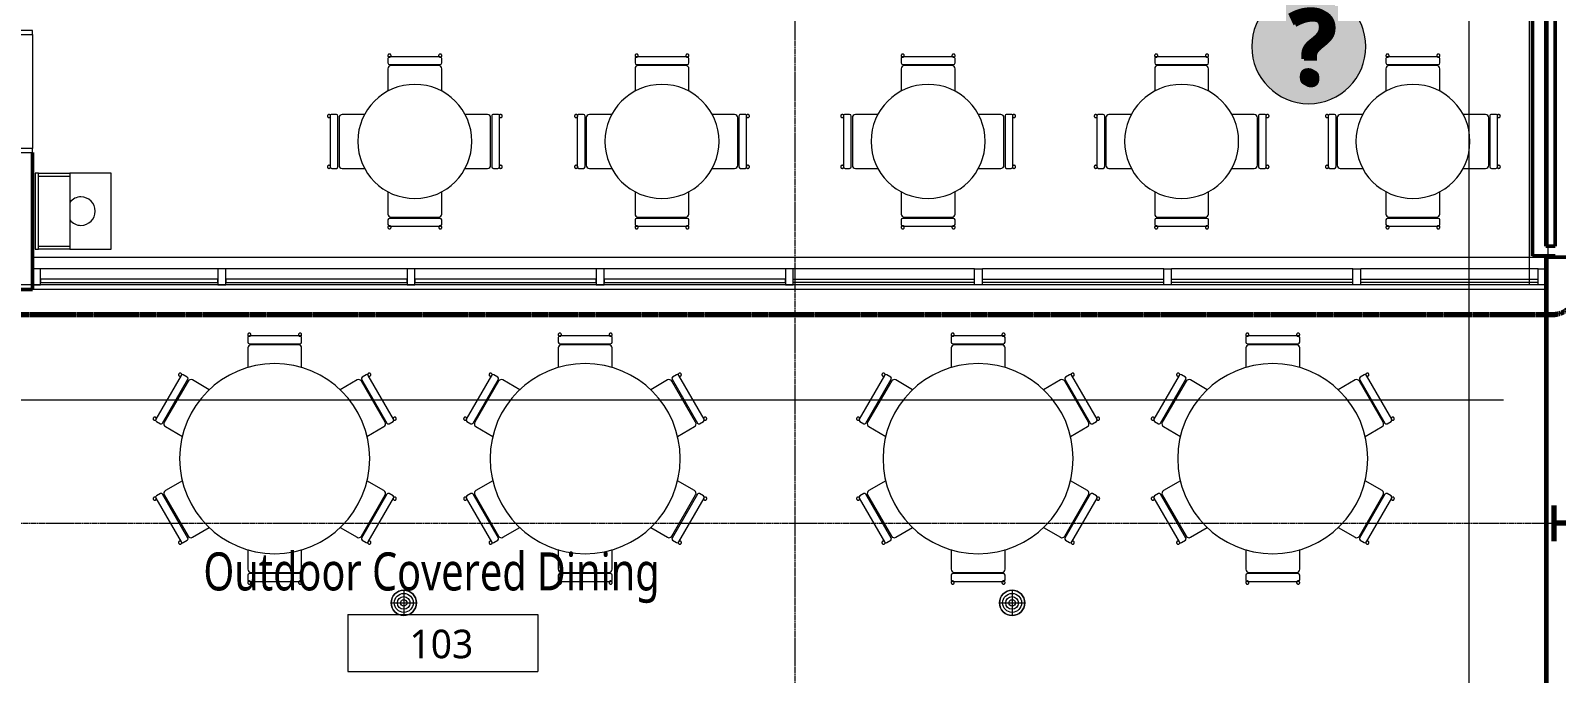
# Model space of a CAD drawing. Header units: inches. Extents: x -1548 to 1644, y -860 to 924.
# Drawn here: x -1081.3 to -599.7, y -17.4 to 185.5 of the extents above; entities that cross this region are included whole.
import ezdxf

# ---------------------------------------------------------------- set-up
doc = ezdxf.new("R2010")
doc.units = ezdxf.units.IN
doc.header["$MEASUREMENT"] = 0
doc.linetypes.add('Dash Dot 3_16_', pattern=[0.3125, 0.1875, -0.0625, 0, -0.0625])
doc.linetypes.add('Grid Line', pattern=[0.875, 0.5, -0.125, 0.125, -0.125])
for name, color, linetype, lineweight in [('A-ANNO-NOTE', 131, 'Continuous', 9), ('A-ANNO-SYMB', 150, 'Continuous', 9), ('A-AREA-IDEN', 2, 'Continuous', 9), ('A-DOOR', 31, 'Continuous', 13), ('A-DOOR-FRAM', 31, 'Continuous', 20), ('A-FLOR', 192, 'Continuous', 13), ('A-GLAZ-CURT', 52, 'Continuous', 9), ('A-GLAZ-CWMG', 51, 'Continuous', 9), ('A-WALL', 113, 'Continuous', 13), ('E-ARBL-BNDY', 71, 'Continuous', 9), ('G-ANNO-SYMB', 111, 'Continuous', 9), ('I-FURN', 30, 'Continuous', 9), ('I-WALL', 2, 'Continuous', 13), ('P-SANR-FIXT', 6, 'Continuous', 9), ('Q-SPCQ', 91, 'Continuous', 9), ('S-BEAM', 12, 'Continuous', 9), ('S-COLS', 52, 'Continuous', 9), ('S-COLS-SYMB', 171, 'Continuous', 70), ('S-GRID', 1, 'Continuous', 9)]:
    doc.layers.add(name, color=color, linetype=linetype, lineweight=lineweight)
doc.styles.add('Trebuchet MS_1', font='trebuc.ttf', dxfattribs={"height": 9})
doc.styles.add('Trebuchet MS_B', font='trebucbd.ttf', dxfattribs={"width": 0.8, "height": 12})
doc.styles.add('Trebuchet MS_B_1', font='trebucbd.ttf', dxfattribs={"height": 0.25})

# ---------------------------------------------------------------- blocks, each defined once
blk = doc.blocks.new('W Shapes-Column - W18x119-938864-L1')
at = {"layer": 'S-COLS-SYMB', "color": 250}
for p, q in [((-5.65, 9.5), (5.65, 9.5)), ((0, 9.5), (0, -9.5)), ((-5.65, -9.5), (5.65, -9.5))]:
    blk.add_line(p, q, dxfattribs=at)
blk = doc.blocks.new('Snowdon Towers Sample Structural_rvt-1-L1')
at = {"layer": 'S-BEAM', "color": 7}
blk.add_line((-603, 114.38), (-603, 114), dxfattribs=at)
at = {"layer": 'S-COLS', "lineweight": 9, "rotation": 269.9999999999995}
blk.add_blockref('W Shapes-Column - W18x119-938864-L1', (-591, 30), dxfattribs=at)
blk = doc.blocks.new('Snowdon Towers Sample Electrical_rvt-1-L1')
at = {"layer": 'E-ARBL-BNDY', "color": 253}
for p, q in [((-602.38, 530.38), (-602.38, -354.5)), ((-608.18, 105.25), (-608.18, 513)), ((-608.18, 105.25), (-1088.18, 105.25))]:
    blk.add_line(p, q, dxfattribs=at)
blk = doc.blocks.new('Floor Drain - Round - 8_ Strainer - 2_ Drain-733923-L1')
at = {"layer": 'P-SANR-FIXT', "color": 90}
for p, q in [((0, 4), (0, -4)), ((-4, 0), (4, 0))]:
    blk.add_line(p, q, dxfattribs=at)
for radius in [4, 3, 2, 1]:
    blk.add_circle((0, 0), radius, dxfattribs=at)
for start, end in [(360, 180), (180, 360)]:
    blk.add_arc((0, 0), 4, start, end, dxfattribs=at)
blk = doc.blocks.new('Snowdon Towers Sample Plumbing_rvt-1-L1')
at = {"layer": 'P-SANR-FIXT', "color": 90, "lineweight": 9}
for p in [(-963.5, 4.88), (-771.5, 4.88)]:
    blk.add_blockref('Floor Drain - Round - 8_ Strainer - 2_ Drain-733923-L1', p, dxfattribs=at)
blk = doc.blocks.new('Table-Dining Round w Chairs - 36_ Diameter-738494-L1')
at = {"layer": 'I-FURN'}
for start, end in [(90, 270), (270, 90)]:
    blk.add_arc((4.08, -7.28), 18, start, end, dxfattribs=at)
blk = doc.blocks.new('Chair-Breuer - Chair-Breuer-738456-L1')
at = {"layer": 'I-FURN'}
for p, q in [((-8.5, 2.07), (-8.5, -5)), ((8.5, -5), (8.5, 2.07)), ((-8.5, -6.85), (-8.5, -8.3)), ((8, -6.35), (-8, -6.35)), ((-8, -8.8), (8, -8.8)), ((-7.5, -6), (7.5, -6)), ((8.5, -8.3), (8.5, -6.85))]:
    blk.add_line(p, q, dxfattribs=at)
for centre, radius, start, end in [((-7.5, -5), 1, 180, 270), ((-8, -6.85), 0.5, 90, 180), ((-8, -8.3), 0.5, 180, 270), ((7.5, -5), 1, 270, 360), ((8, -6.85), 0.5, 0, 90), ((8, -8.3), 0.5, 270, 0)]:
    blk.add_arc(centre, radius, start, end, dxfattribs=at)
for points in [[(-8.01, -8.68), (-8.05, -8.68), (-8.13, -8.68), (-8.25, -8.73), (-8.35, -8.8), (-8.45, -8.92), (-8.53, -9.11), (-8.5, -9.33), (-8.41, -9.49), (-8.3, -9.59), (-8.16, -9.66), (-8.06, -9.67), (-8.01, -9.67)], [(-8.01, -9.67), (-7.97, -9.67), (-7.89, -9.66), (-7.78, -9.62), (-7.68, -9.55), (-7.57, -9.43), (-7.49, -9.24), (-7.52, -9.02), (-7.61, -8.86), (-7.72, -8.76), (-7.86, -8.69), (-7.96, -8.68), (-8.01, -8.68)], [(8.02, -8.68), (7.98, -8.68), (7.9, -8.68), (7.79, -8.73), (7.69, -8.8), (7.58, -8.92), (7.5, -9.11), (7.53, -9.33), (7.62, -9.49), (7.73, -9.59), (7.87, -9.66), (7.97, -9.67), (8.02, -9.67)], [(8.02, -9.67), (8.06, -9.67), (8.14, -9.66), (8.26, -9.62), (8.36, -9.55), (8.46, -9.43), (8.54, -9.24), (8.51, -9.02), (8.42, -8.86), (8.31, -8.76), (8.17, -8.69), (8.07, -8.68), (8.02, -8.68)]]:
    blk.add_open_spline(points, degree=3, knots=[0, 0, 0, 0, 0.076923, 0.153846, 0.230769, 0.307692, 0.461538, 0.615385, 0.711538, 0.807692, 0.903846, 1, 1, 1, 1], dxfattribs=at)
blk = doc.blocks.new('Chair-Breuer - Chair-Breuer-V13-L1')
at = {"layer": 'I-FURN'}
for p, q in [((-8.5, 2.13), (-8.5, -5)), ((8.5, -5), (8.5, 2.12)), ((-8.5, -6.85), (-8.5, -8.3)), ((8, -6.35), (-8, -6.35)), ((-8, -8.8), (8, -8.8)), ((-7.5, -6), (7.5, -6)), ((8.5, -8.3), (8.5, -6.85))]:
    blk.add_line(p, q, dxfattribs=at)
for centre, radius, start, end in [((-7.5, -5), 1, 180, 270), ((-8, -6.85), 0.5, 90, 180), ((-8, -8.3), 0.5, 180, 270), ((7.5, -5), 1, 270, 360), ((8, -6.85), 0.5, 0, 90), ((8, -8.3), 0.5, 270, 0)]:
    blk.add_arc(centre, radius, start, end, dxfattribs=at)
for points in [[(-8.01, -8.68), (-8.05, -8.68), (-8.13, -8.68), (-8.25, -8.73), (-8.35, -8.8), (-8.45, -8.92), (-8.53, -9.11), (-8.5, -9.33), (-8.41, -9.49), (-8.3, -9.59), (-8.16, -9.66), (-8.06, -9.67), (-8.01, -9.67)], [(-8.01, -9.67), (-7.97, -9.67), (-7.89, -9.66), (-7.78, -9.62), (-7.68, -9.55), (-7.57, -9.43), (-7.49, -9.24), (-7.52, -9.02), (-7.61, -8.86), (-7.72, -8.76), (-7.86, -8.69), (-7.96, -8.68), (-8.01, -8.68)], [(8.02, -8.68), (7.98, -8.68), (7.9, -8.68), (7.79, -8.73), (7.69, -8.8), (7.58, -8.92), (7.5, -9.11), (7.53, -9.33), (7.62, -9.49), (7.73, -9.59), (7.87, -9.66), (7.97, -9.67), (8.02, -9.67)], [(8.02, -9.67), (8.06, -9.67), (8.14, -9.66), (8.26, -9.62), (8.36, -9.55), (8.46, -9.43), (8.54, -9.24), (8.51, -9.02), (8.42, -8.86), (8.31, -8.76), (8.17, -8.69), (8.07, -8.68), (8.02, -8.68)]]:
    blk.add_open_spline(points, degree=3, knots=[0, 0, 0, 0, 0.076923, 0.153846, 0.230769, 0.307692, 0.461538, 0.615385, 0.711538, 0.807692, 0.903846, 1, 1, 1, 1], dxfattribs=at)
blk = doc.blocks.new('Chair-Breuer - Chair-Breuer-V14-L1')
at = {"layer": 'I-FURN'}
for p, q in [((-8.5, 2.06), (-8.5, -5)), ((8.5, -5), (8.5, 2.06)), ((-8.5, -6.85), (-8.5, -8.3)), ((8, -6.35), (-8, -6.35)), ((-8, -8.8), (8, -8.8)), ((-7.5, -6), (7.5, -6)), ((8.5, -8.3), (8.5, -6.85))]:
    blk.add_line(p, q, dxfattribs=at)
for centre, radius, start, end in [((-7.5, -5), 1, 180, 270), ((-8, -6.85), 0.5, 90, 180), ((-8, -8.3), 0.5, 180, 270), ((7.5, -5), 1, 270, 360), ((8, -6.85), 0.5, 0, 90), ((8, -8.3), 0.5, 270, 0)]:
    blk.add_arc(centre, radius, start, end, dxfattribs=at)
for points in [[(-8.01, -8.68), (-8.05, -8.68), (-8.13, -8.68), (-8.25, -8.73), (-8.35, -8.8), (-8.45, -8.92), (-8.53, -9.11), (-8.5, -9.33), (-8.41, -9.49), (-8.3, -9.59), (-8.16, -9.66), (-8.06, -9.67), (-8.01, -9.67)], [(-8.01, -9.67), (-7.97, -9.67), (-7.89, -9.66), (-7.78, -9.62), (-7.68, -9.55), (-7.57, -9.43), (-7.49, -9.24), (-7.52, -9.02), (-7.61, -8.86), (-7.72, -8.76), (-7.86, -8.69), (-7.96, -8.68), (-8.01, -8.68)], [(8.02, -8.68), (7.98, -8.68), (7.9, -8.68), (7.79, -8.73), (7.69, -8.8), (7.58, -8.92), (7.5, -9.11), (7.53, -9.33), (7.62, -9.49), (7.73, -9.59), (7.87, -9.66), (7.97, -9.67), (8.02, -9.67)], [(8.02, -9.67), (8.06, -9.67), (8.14, -9.66), (8.26, -9.62), (8.36, -9.55), (8.46, -9.43), (8.54, -9.24), (8.51, -9.02), (8.42, -8.86), (8.31, -8.76), (8.17, -8.69), (8.07, -8.68), (8.02, -8.68)]]:
    blk.add_open_spline(points, degree=3, knots=[0, 0, 0, 0, 0.076923, 0.153846, 0.230769, 0.307692, 0.461538, 0.615385, 0.711538, 0.807692, 0.903846, 1, 1, 1, 1], dxfattribs=at)
blk = doc.blocks.new('Door-Passage-Single-Two_Lite - 36_ x 84_ _90 MIN_-2176091-L1')
at = {"layer": 'A-DOOR', "lineweight": 20}
for p, q in [((18, 41.375), (16.25, 41.375)), ((16.25, 41.375), (16.25, 5.375)), ((18, 5.375), (18, 41.375)), ((16.25, 5.375), (18, 5.375))]:
    blk.add_line(p, q, dxfattribs=at)
at = {"layer": 'A-DOOR', "lineweight": 9}
blk.add_arc((18, 5.375), 36, 90, 180, dxfattribs=at)
at = {"layer": 'A-DOOR-FRAM'}
for p, q in [((-18, 5.375), (-19.25, 5.375)), ((-19.25, 5.375), (-19.25, -4.875)), ((-18, -4.875), (-18, 5.375)), ((19.25, 5.375), (18, 5.375)), ((18, 5.375), (18, -4.875)), ((19.25, -4.875), (19.25, 5.375)), ((-19.25, -4.875), (-18, -4.875)), ((18, -4.875), (19.25, -4.875))]:
    blk.add_line(p, q, dxfattribs=at)
blk = doc.blocks.new('TrashContainer - TrashContainer-1106540-L1')
at = {"layer": 'Q-SPCQ'}
for p, q in [((24, 24), (0, 24)), ((0, 24), (0, 22.92)), ((0, 22.92), (24, 22.92)), ((0, 22.92), (1, 22.92)), ((0, 13.01), (0, 22.92)), ((1, 22.92), (1, 13.01)), ((23, 22.92), (24, 22.92)), ((23, 22.92), (23, 13.01)), ((24, 22.92), (24, 24)), ((24, 22.92), (24, 13.01)), ((1, 13.01), (0, 13.01)), ((0, 13.01), (0, 0)), ((23, 13.01), (1, 13.01)), ((24, 13.01), (23, 13.01)), ((24, 0), (24, 13.01)), ((0, 0), (24, 0))]:
    blk.add_line(p, q, dxfattribs=at)
for start, end in [(128.1107, 180), (0, 51.8893), (180, 0)]:
    blk.add_arc((12, 9.5), 4.5, start, end, dxfattribs=at)
blk = doc.blocks.new('System Panel - Glazed-2011467-L1')
at = {"layer": 'A-GLAZ-CURT', "lineweight": 13}
for p, q in [((27.98, -0.75), (-27.98, -0.75)), ((-27.98, -0.75), (-27.98, -1.75)), ((-27.98, -1.75), (27.98, -1.75)), ((27.98, -1.75), (27.98, -0.75))]:
    blk.add_line(p, q, dxfattribs=at)
blk = doc.blocks.new('Rectangular Mullion - 2_5_ x 5_ rectangular-2011461-L1')
at = {"layer": 'A-GLAZ-CWMG'}
for p, q in [((-1022.17, 110.25), (-1078.13, 110.25)), ((-1022.17, 105.25), (-1078.13, 105.25))]:
    blk.add_line(p, q, dxfattribs=at)
blk = doc.blocks.new('Rectangular Mullion - 2_5_ x 5_ rectangular-1701412-L1')
at = {"layer": 'A-GLAZ-CWMG', "lineweight": 20}
for p, q in [((0, 2.5), (-2.5, 2.5)), ((-2.5, 2.5), (-2.5, -2.5)), ((0, 2.5), (0, -2.5)), ((-2.5, -2.5), (0, -2.5))]:
    blk.add_line(p, q, dxfattribs=at)
blk = doc.blocks.new('System Panel - Glazed-2011468-L1')
at = {"layer": 'A-GLAZ-CURT', "lineweight": 13}
for p, q in [((28.6, -0.75), (-28.6, -0.75)), ((-28.6, -0.75), (-28.6, -1.75)), ((-28.6, -1.75), (28.6, -1.75)), ((28.6, -1.75), (28.6, -0.75))]:
    blk.add_line(p, q, dxfattribs=at)
blk = doc.blocks.new('System Panel - Glazed-V72-L1')
at = {"layer": 'A-GLAZ-CURT', "lineweight": 13}
for p, q in [((-28.6, -0.75), (28.6, -0.75)), ((-28.6, -1.75), (-28.6, -0.75)), ((28.6, -1.75), (-28.6, -1.75)), ((28.6, -1.75), (28.6, -0.75))]:
    blk.add_line(p, q, dxfattribs=at)
blk = doc.blocks.new('System Panel - Glazed-V73-L1')
at = {"layer": 'A-GLAZ-CURT', "lineweight": 13}
for p, q in [((-27.98, -0.75), (27.98, -0.75)), ((-27.98, -1.75), (-27.98, -0.75)), ((27.98, -1.75), (-27.98, -1.75)), ((27.98, -1.75), (27.98, -0.75))]:
    blk.add_line(p, q, dxfattribs=at)
blk = doc.blocks.new('Rectangular Mullion - 2_5_ x 5_ rectangular-2011462-L1')
at = {"layer": 'A-GLAZ-CWMG'}
for p, q in [((-962.47, 110.25), (-1019.67, 110.25)), ((-962.47, 105.25), (-1019.67, 105.25))]:
    blk.add_line(p, q, dxfattribs=at)
blk = doc.blocks.new('Rectangular Mullion - 2_5_ x 5_ rectangular-1701415-L1')
at = {"layer": 'A-GLAZ-CWMG', "lineweight": 20}
for p, q in [((0, 2.5), (-2.5, 2.5)), ((-2.5, 2.5), (-2.5, -2.5)), ((0, -2.5), (0, 2.5)), ((-2.5, -2.5), (0, -2.5))]:
    blk.add_line(p, q, dxfattribs=at)
blk = doc.blocks.new('Rectangular Mullion - 2_5_ x 5_ rectangular-1701409-L1')
at = {"layer": 'A-GLAZ-CWMG', "lineweight": 20}
for p, q in [((-1.25, 2.5), (1.25, 2.5)), ((-1.25, -2.5), (-1.25, 2.5)), ((1.25, 2.5), (1.25, -2.5)), ((1.25, -2.5), (-1.25, -2.5))]:
    blk.add_line(p, q, dxfattribs=at)
blk = doc.blocks.new('Rectangular Mullion - 2_5_ x 5_ rectangular-V74-L1')
at = {"layer": 'A-GLAZ-CWMG', "lineweight": 20}
for p, q in [((1.25, 2.5), (-1.25, 2.5)), ((-1.25, 2.5), (-1.25, -2.5)), ((1.25, 2.5), (1.25, -2.5)), ((-1.25, -2.5), (1.25, -2.5))]:
    blk.add_line(p, q, dxfattribs=at)
blk = doc.blocks.new('Table-Dining Round w Chairs - 60_ Diameter-738496-L1')
at = {"layer": 'I-FURN'}
for start, end in [(90, 270), (270, 90)]:
    blk.add_arc((4.08, -7.28), 30, start, end, dxfattribs=at)
blk = doc.blocks.new('Chair-Breuer - Chair-Breuer-V75-L1')
at = {"layer": 'I-FURN'}
for p, q in [((-8.5, 1.16), (-8.5, -5)), ((8.5, -5), (8.5, 1.21)), ((-8.5, -6.85), (-8.5, -8.3)), ((8, -6.35), (-8, -6.35)), ((-8, -8.8), (8, -8.8)), ((-7.5, -6), (7.5, -6)), ((8.5, -8.3), (8.5, -6.85))]:
    blk.add_line(p, q, dxfattribs=at)
for centre, radius, start, end in [((-7.5, -5), 1, 180, 270), ((-8, -6.85), 0.5, 90, 180), ((-8, -8.3), 0.5, 180, 270), ((7.5, -5), 1, 270, 360), ((8, -6.85), 0.5, 0, 90), ((8, -8.3), 0.5, 270, 0)]:
    blk.add_arc(centre, radius, start, end, dxfattribs=at)
for points in [[(-8.01, -8.68), (-8.05, -8.68), (-8.13, -8.68), (-8.25, -8.73), (-8.35, -8.8), (-8.45, -8.92), (-8.53, -9.11), (-8.5, -9.33), (-8.41, -9.49), (-8.3, -9.59), (-8.16, -9.66), (-8.06, -9.67), (-8.01, -9.67)], [(-8.01, -9.67), (-7.97, -9.67), (-7.89, -9.66), (-7.78, -9.62), (-7.68, -9.55), (-7.57, -9.43), (-7.49, -9.24), (-7.52, -9.02), (-7.61, -8.86), (-7.72, -8.76), (-7.86, -8.69), (-7.96, -8.68), (-8.01, -8.68)], [(8.02, -8.68), (7.98, -8.68), (7.9, -8.68), (7.79, -8.73), (7.69, -8.8), (7.58, -8.92), (7.5, -9.11), (7.53, -9.33), (7.62, -9.49), (7.73, -9.59), (7.87, -9.66), (7.97, -9.67), (8.02, -9.67)], [(8.02, -9.67), (8.06, -9.67), (8.14, -9.66), (8.26, -9.62), (8.36, -9.55), (8.46, -9.43), (8.54, -9.24), (8.51, -9.02), (8.42, -8.86), (8.31, -8.76), (8.17, -8.69), (8.07, -8.68), (8.02, -8.68)]]:
    blk.add_open_spline(points, degree=3, knots=[0, 0, 0, 0, 0.076923, 0.153846, 0.230769, 0.307692, 0.461538, 0.615385, 0.711538, 0.807692, 0.903846, 1, 1, 1, 1], dxfattribs=at)
blk = doc.blocks.new('Chair-Breuer - Chair-Breuer-V76-L1')
at = {"layer": 'I-FURN'}
for p, q in [((-8.5, 1.21), (-8.5, -5)), ((8.5, -5), (8.5, 1.16)), ((-8.5, -6.85), (-8.5, -8.3)), ((8, -6.35), (-8, -6.35)), ((-8, -8.8), (8, -8.8)), ((-7.5, -6), (7.5, -6)), ((8.5, -8.3), (8.5, -6.85))]:
    blk.add_line(p, q, dxfattribs=at)
for centre, radius, start, end in [((-7.5, -5), 1, 180, 270), ((-8, -6.85), 0.5, 90, 180), ((-8, -8.3), 0.5, 180, 270), ((7.5, -5), 1, 270, 360), ((8, -6.85), 0.5, 0, 90), ((8, -8.3), 0.5, 270, 0)]:
    blk.add_arc(centre, radius, start, end, dxfattribs=at)
for points in [[(-8.01, -8.68), (-8.05, -8.68), (-8.13, -8.68), (-8.25, -8.73), (-8.35, -8.8), (-8.45, -8.92), (-8.53, -9.11), (-8.5, -9.33), (-8.41, -9.49), (-8.3, -9.59), (-8.16, -9.66), (-8.06, -9.67), (-8.01, -9.67)], [(-8.01, -9.67), (-7.97, -9.67), (-7.89, -9.66), (-7.78, -9.62), (-7.68, -9.55), (-7.57, -9.43), (-7.49, -9.24), (-7.52, -9.02), (-7.61, -8.86), (-7.72, -8.76), (-7.86, -8.69), (-7.96, -8.68), (-8.01, -8.68)], [(8.02, -8.68), (7.98, -8.68), (7.9, -8.68), (7.79, -8.73), (7.69, -8.8), (7.58, -8.92), (7.5, -9.11), (7.53, -9.33), (7.62, -9.49), (7.73, -9.59), (7.87, -9.66), (7.97, -9.67), (8.02, -9.67)], [(8.02, -9.67), (8.06, -9.67), (8.14, -9.66), (8.26, -9.62), (8.36, -9.55), (8.46, -9.43), (8.54, -9.24), (8.51, -9.02), (8.42, -8.86), (8.31, -8.76), (8.17, -8.69), (8.07, -8.68), (8.02, -8.68)]]:
    blk.add_open_spline(points, degree=3, knots=[0, 0, 0, 0, 0.076923, 0.153846, 0.230769, 0.307692, 0.461538, 0.615385, 0.711538, 0.807692, 0.903846, 1, 1, 1, 1], dxfattribs=at)
blk = doc.blocks.new('Chair-Breuer - Chair-Breuer-V77-L1')
at = {"layer": 'I-FURN'}
for p, q in [((-8.5, 1.2), (-8.5, -5)), ((8.5, -5), (8.5, 1.2)), ((-8.5, -6.85), (-8.5, -8.3)), ((8, -6.35), (-8, -6.35)), ((-8, -8.8), (8, -8.8)), ((-7.5, -6), (7.5, -6)), ((8.5, -8.3), (8.5, -6.85))]:
    blk.add_line(p, q, dxfattribs=at)
for centre, radius, start, end in [((-7.5, -5), 1, 180, 270), ((-8, -6.85), 0.5, 90, 180), ((-8, -8.3), 0.5, 180, 270), ((7.5, -5), 1, 270, 360), ((8, -6.85), 0.5, 0, 90), ((8, -8.3), 0.5, 270, 0)]:
    blk.add_arc(centre, radius, start, end, dxfattribs=at)
for points in [[(-8.01, -8.68), (-8.05, -8.68), (-8.13, -8.68), (-8.25, -8.73), (-8.35, -8.8), (-8.45, -8.92), (-8.53, -9.11), (-8.5, -9.33), (-8.41, -9.49), (-8.3, -9.59), (-8.16, -9.66), (-8.06, -9.67), (-8.01, -9.67)], [(-8.01, -9.67), (-7.97, -9.67), (-7.89, -9.66), (-7.78, -9.62), (-7.68, -9.55), (-7.57, -9.43), (-7.49, -9.24), (-7.52, -9.02), (-7.61, -8.86), (-7.72, -8.76), (-7.86, -8.69), (-7.96, -8.68), (-8.01, -8.68)], [(8.02, -8.68), (7.98, -8.68), (7.9, -8.68), (7.79, -8.73), (7.69, -8.8), (7.58, -8.92), (7.5, -9.11), (7.53, -9.33), (7.62, -9.49), (7.73, -9.59), (7.87, -9.66), (7.97, -9.67), (8.02, -9.67)], [(8.02, -9.67), (8.06, -9.67), (8.14, -9.66), (8.26, -9.62), (8.36, -9.55), (8.46, -9.43), (8.54, -9.24), (8.51, -9.02), (8.42, -8.86), (8.31, -8.76), (8.17, -8.69), (8.07, -8.68), (8.02, -8.68)]]:
    blk.add_open_spline(points, degree=3, knots=[0, 0, 0, 0, 0.076923, 0.153846, 0.230769, 0.307692, 0.461538, 0.615385, 0.711538, 0.807692, 0.903846, 1, 1, 1, 1], dxfattribs=at)
blk = doc.blocks.new('Room Tag - Room Tag-516732-L1')
at = {"layer": 'A-AREA-IDEN'}
for p, q in [((-0.3125, 0), (-0.3125, -0.1875)), ((-0.3125, 0), (0.3125, 0)), ((0.3125, 0), (0.3125, -0.1875)), ((-0.3125, -0.1875), (0.3125, -0.1875))]:
    blk.add_line(p, q, dxfattribs=at)
blk = doc.blocks.new('Help Button - Select for Help Link-2350001-L1')
at = {"layer": 'A-ANNO-NOTE'}
h = blk.add_hatch(color=256, dxfattribs=at)
edge = h.paths.add_edge_path()
edge.add_arc((0, 0), 0.1875, 0, 180)
edge.add_arc((0, 0), 0.1875, 180, 360)
at = {"layer": 'A-ANNO-NOTE', "lineweight": 20}
for start, end in [(360, 180), (180, 360)]:
    blk.add_arc((0, 0), 0.1875, start, end, dxfattribs=at)
at = {"layer": 'A-ANNO-NOTE', "char_height": 0.25, "width": 0.183062, "attachment_point": 1, "style": 'Trebuchet MS_B_1'}
for insert in [(-0.0685, 0.1258), (-0.0595, 0.1207)]:
    blk.add_mtext('\\fTrebuchet MS|b1|i0|c0|p34|;?', dxfattribs=dict(at, insert=insert))

msp = doc.modelspace()

# ---------------------------------------------------------------- linework, layer by layer
at = {"layer": 'A-ANNO-SYMB', "linetype": 'Dash Dot 3_16_', "lineweight": 70}
msp.add_line((-1193.49035, 95.85932), (-601.31081, 95.85932), dxfattribs=at)
msp.add_arc((-601.31081, 104.85932), 9, 270, 0, dxfattribs=at)
at = {"layer": 'A-FLOR'}
msp.add_line((-606.625, 114), (-606.625, 114.375), dxfattribs=at)
at = {"layer": 'A-WALL', "lineweight": 50}
for p, q in [((-603, 117.5), (-603, 428.375)), ((-607.25, 312.57034), (-607.25, 114.375)), ((-1080.625, 103.75), (-1080.625, 147)), ((-603, 117.5), (-600.125, 117.5)), ((-600.125, 114.375), (-607.25, 114.375)), ((-603, -317), (-603, 114)), ((-600.125, 114), (-603, 114)), ((-1090.875, 103.75), (-1080.625, 103.75))]:
    msp.add_line(p, q, dxfattribs=at)
at = {"layer": 'A-WALL'}
for p, q in [((-1080.625, 184.25), (-1080.625, 148.25)), ((-1080.625, 114), (-603, 114)), ((-603, 103.75), (-1080.625, 103.75))]:
    msp.add_line(p, q, dxfattribs=at)
at = {"layer": 'G-ANNO-SYMB'}
for p, q in [((-627.28888, -454.5), (-627.28888, 721.5)), ((-1389.34482, 69), (-616.38541, 69))]:
    msp.add_line(p, q, dxfattribs=at)
at = {"layer": 'I-WALL', "lineweight": 50}
for p, q in [((-600.125, 117.5), (-600.125, 224.5)), ((-600.125, 114), (-600.125, 114.375)), ((-588.375, 114), (-600.125, 114))]:
    msp.add_line(p, q, dxfattribs=at)
at = {"layer": 'S-GRID', "linetype": 'Grid Line'}
for p, q in [((-840, -522.73665), (-840, 873.5494)), ((-1479.1199, 30), (1029.23722, 30))]:
    msp.add_line(p, q, dxfattribs=at)

# ---------------------------------------------------------------- block references
at = {"lineweight": 5}
for name in ['Snowdon Towers Sample Electrical_rvt-1-L1', 'Snowdon Towers Sample Plumbing_rvt-1-L1', 'Snowdon Towers Sample Structural_rvt-1-L1']:
    msp.add_blockref(name, (0, 0), dxfattribs=at)
at = {"layer": 'A-ANNO-NOTE', "xscale": 96, "yscale": 96, "zscale": 96}
msp.add_blockref('Help Button - Select for Help Link-2350001-L1', (-677.8624, 180.41878), dxfattribs=at)
at = {"layer": 'A-AREA-IDEN', "xscale": 95.99999999999994, "yscale": 95.99999999999994, "zscale": 95.99999999999994}
msp.add_blockref('Room Tag - Room Tag-516732-L1', (-951.15049, 1.225), dxfattribs=at)
at = {"layer": 'A-DOOR', "rotation": 89.99999999999991}
msp.add_blockref('Door-Passage-Single-Two_Lite - 36_ x 84_ _90 MIN_-2176091-L1', (-1085.5, 166.25), dxfattribs=at)
at = {"layer": 'A-GLAZ-CURT'}
for name, p in [('System Panel - Glazed-2011467-L1', (-1050.14844, 107.75)), ('System Panel - Glazed-2011468-L1', (-991.07031, 107.75)), ('System Panel - Glazed-2011468-L1', (-931.36719, 107.75)), ('System Panel - Glazed-2011468-L1', (-871.66406, 107.75))]:
    msp.add_blockref(name, p, dxfattribs=at)
at = {"layer": 'A-GLAZ-CURT', "lineweight": 13}
for name, p in [('System Panel - Glazed-V72-L1', (-811.96094, 107.75)), ('System Panel - Glazed-V72-L1', (-752.25781, 107.75)), ('System Panel - Glazed-V72-L1', (-692.55469, 107.75)), ('System Panel - Glazed-V73-L1', (-633.47656, 107.75))]:
    msp.add_blockref(name, p, dxfattribs=at)
at = {"layer": 'A-GLAZ-CWMG', "rotation": 180}
msp.add_blockref('Rectangular Mullion - 2_5_ x 5_ rectangular-1701415-L1', (-1080.625, 107.75), dxfattribs=at)
at = {"layer": 'A-GLAZ-CWMG'}
for name, p in [('Rectangular Mullion - 2_5_ x 5_ rectangular-2011461-L1', (0, 0)), ('Rectangular Mullion - 2_5_ x 5_ rectangular-2011462-L1', (0, 0)), ('Rectangular Mullion - 2_5_ x 5_ rectangular-2011462-L1', (59.70312, 0)), ('Rectangular Mullion - 2_5_ x 5_ rectangular-2011462-L1', (119.40625, 0)), ('Rectangular Mullion - 2_5_ x 5_ rectangular-2011462-L1', (179.10937, 0)), ('Rectangular Mullion - 2_5_ x 5_ rectangular-2011462-L1', (238.8125, 0)), ('Rectangular Mullion - 2_5_ x 5_ rectangular-2011462-L1', (298.51562, 0)), ('Rectangular Mullion - 2_5_ x 5_ rectangular-2011461-L1', (416.67187, 0))]:
    msp.add_blockref(name, p, dxfattribs=at)
at = {"layer": 'A-GLAZ-CWMG', "extrusion": (0, 0, -1), "rotation": 180}
for p in [(1020.92187, 107.75), (961.21875, 107.75), (901.51562, 107.75), (841.8125, 107.75)]:
    msp.add_blockref('Rectangular Mullion - 2_5_ x 5_ rectangular-1701409-L1', p, dxfattribs=at)
at = {"layer": 'A-GLAZ-CWMG', "lineweight": 20, "extrusion": (0, 0, -1), "rotation": 180}
for name, p in [('Rectangular Mullion - 2_5_ x 5_ rectangular-V74-L1', (782.10938, 107.75)), ('Rectangular Mullion - 2_5_ x 5_ rectangular-V74-L1', (722.40625, 107.75)), ('Rectangular Mullion - 2_5_ x 5_ rectangular-V74-L1', (662.70313, 107.75)), ('Rectangular Mullion - 2_5_ x 5_ rectangular-1701412-L1', (603, 107.75))]:
    msp.add_blockref(name, p, dxfattribs=at)
at = {"layer": 'I-FURN'}
for name, p, rotation in [('Chair-Breuer - Chair-Breuer-738456-L1', (-959.99799, 168.42199), 180), ('Chair-Breuer - Chair-Breuer-738456-L1', (-881.99799, 168.42199), 180), ('Chair-Breuer - Chair-Breuer-738456-L1', (-797.99799, 168.42199), 180), ('Chair-Breuer - Chair-Breuer-738456-L1', (-717.99799, 168.42199), 180), ('Chair-Breuer - Chair-Breuer-738456-L1', (-644.99799, 168.42199), 180), ('Chair-Breuer - Chair-Breuer-V13-L1', (-977.92199, 150.50201), 269.999999999995), ('Chair-Breuer - Chair-Breuer-V13-L1', (-942.07801, 150.49799), 89.99999999999515), ('Chair-Breuer - Chair-Breuer-V13-L1', (-899.92199, 150.50201), 269.999999999995), ('Chair-Breuer - Chair-Breuer-V13-L1', (-864.07801, 150.49799), 89.99999999999515), ('Chair-Breuer - Chair-Breuer-V13-L1', (-815.92199, 150.50201), 269.999999999995), ('Chair-Breuer - Chair-Breuer-V13-L1', (-780.07801, 150.49799), 89.99999999999515), ('Chair-Breuer - Chair-Breuer-V13-L1', (-735.92199, 150.50201), 269.999999999995), ('Chair-Breuer - Chair-Breuer-V13-L1', (-700.07801, 150.49799), 89.99999999999515), ('Chair-Breuer - Chair-Breuer-V13-L1', (-662.92199, 150.50201), 269.999999999995), ('Chair-Breuer - Chair-Breuer-V13-L1', (-627.07801, 150.49799), 89.99999999999515), ('Chair-Breuer - Chair-Breuer-V77-L1', (-1004.23001, 80.3246), 180), ('Chair-Breuer - Chair-Breuer-V77-L1', (-906.23001, 80.3246), 180), ('Chair-Breuer - Chair-Breuer-V77-L1', (-782.23001, 80.3246), 180), ('Chair-Breuer - Chair-Breuer-V77-L1', (-689.23001, 80.3246), 180), ('Chair-Breuer - Chair-Breuer-V75-L1', (-1030.14322, 65.36362), 239.9999999999954), ('Chair-Breuer - Chair-Breuer-V76-L1', (-978.31681, 65.3636), 119.9999999999955), ('Chair-Breuer - Chair-Breuer-V75-L1', (-932.14322, 65.36362), 239.9999999999954), ('Chair-Breuer - Chair-Breuer-V76-L1', (-880.31681, 65.3636), 119.9999999999955), ('Chair-Breuer - Chair-Breuer-V75-L1', (-808.14322, 65.36362), 239.9999999999954), ('Chair-Breuer - Chair-Breuer-V76-L1', (-756.31681, 65.3636), 119.9999999999955), ('Chair-Breuer - Chair-Breuer-V75-L1', (-715.14322, 65.36362), 239.9999999999954), ('Chair-Breuer - Chair-Breuer-V76-L1', (-663.31681, 65.3636), 119.9999999999955), ('Chair-Breuer - Chair-Breuer-V76-L1', (-1030.14323, 35.44163), 299.9999999999953), ('Chair-Breuer - Chair-Breuer-V75-L1', (-978.31682, 35.44161), 59.99999999999523), ('Chair-Breuer - Chair-Breuer-V76-L1', (-932.14323, 35.44163), 299.9999999999953), ('Chair-Breuer - Chair-Breuer-V75-L1', (-880.31682, 35.44161), 59.99999999999523), ('Chair-Breuer - Chair-Breuer-V76-L1', (-808.14323, 35.44163), 299.9999999999953), ('Chair-Breuer - Chair-Breuer-V75-L1', (-756.31682, 35.44161), 59.99999999999523), ('Chair-Breuer - Chair-Breuer-V76-L1', (-715.14323, 35.44163), 299.9999999999953), ('Chair-Breuer - Chair-Breuer-V75-L1', (-663.31682, 35.44161), 59.99999999999523)]:
    msp.add_blockref(name, p, dxfattribs=dict(at, rotation=rotation))
for name, p in [('Table-Dining Round w Chairs - 36_ Diameter-738494-L1', (-964.08197, 157.77869)), ('Table-Dining Round w Chairs - 36_ Diameter-738494-L1', (-886.08197, 157.77869)), ('Table-Dining Round w Chairs - 36_ Diameter-738494-L1', (-802.08197, 157.77869)), ('Table-Dining Round w Chairs - 36_ Diameter-738494-L1', (-722.08197, 157.77869)), ('Table-Dining Round w Chairs - 36_ Diameter-738494-L1', (-649.08197, 157.77869)), ('Chair-Breuer - Chair-Breuer-V14-L1', (-960.00201, 132.57801)), ('Chair-Breuer - Chair-Breuer-V14-L1', (-882.00201, 132.57801)), ('Chair-Breuer - Chair-Breuer-V14-L1', (-798.00201, 132.57801)), ('Chair-Breuer - Chair-Breuer-V14-L1', (-718.00201, 132.57801)), ('Chair-Breuer - Chair-Breuer-V14-L1', (-645.00201, 132.57801)), ('Table-Dining Round w Chairs - 60_ Diameter-738496-L1', (-1008.31199, 57.6813)), ('Table-Dining Round w Chairs - 60_ Diameter-738496-L1', (-910.31199, 57.6813)), ('Table-Dining Round w Chairs - 60_ Diameter-738496-L1', (-786.31199, 57.6813)), ('Table-Dining Round w Chairs - 60_ Diameter-738496-L1', (-693.31199, 57.6813)), ('Chair-Breuer - Chair-Breuer-V77-L1', (-1004.23003, 20.48062)), ('Chair-Breuer - Chair-Breuer-V77-L1', (-906.23003, 20.48062)), ('Chair-Breuer - Chair-Breuer-V77-L1', (-782.23003, 20.48062)), ('Chair-Breuer - Chair-Breuer-V77-L1', (-689.23003, 20.48062))]:
    msp.add_blockref(name, p, dxfattribs=at)
at = {"layer": 'Q-SPCQ', "rotation": 89.99999999999991}
msp.add_blockref('TrashContainer - TrashContainer-1106540-L1', (-1055.875, 116.5), dxfattribs=at)

# ---------------------------------------------------------------- texts
at = {"layer": 'A-AREA-IDEN', "attachment_point": 1}
for s, insert, char_height, width, style in [('Outdoor Covered Dining', (-1026.74545, 20.81128), 12, 183.012, 'Trebuchet MS_B'), ('103', (-961.68723, -3.58063), 9, 24.543, 'Trebuchet MS_1')]:
    msp.add_mtext(s, dxfattribs=dict(at, insert=insert, char_height=char_height, width=width, style=style))

doc.saveas('drawing.dxf')
